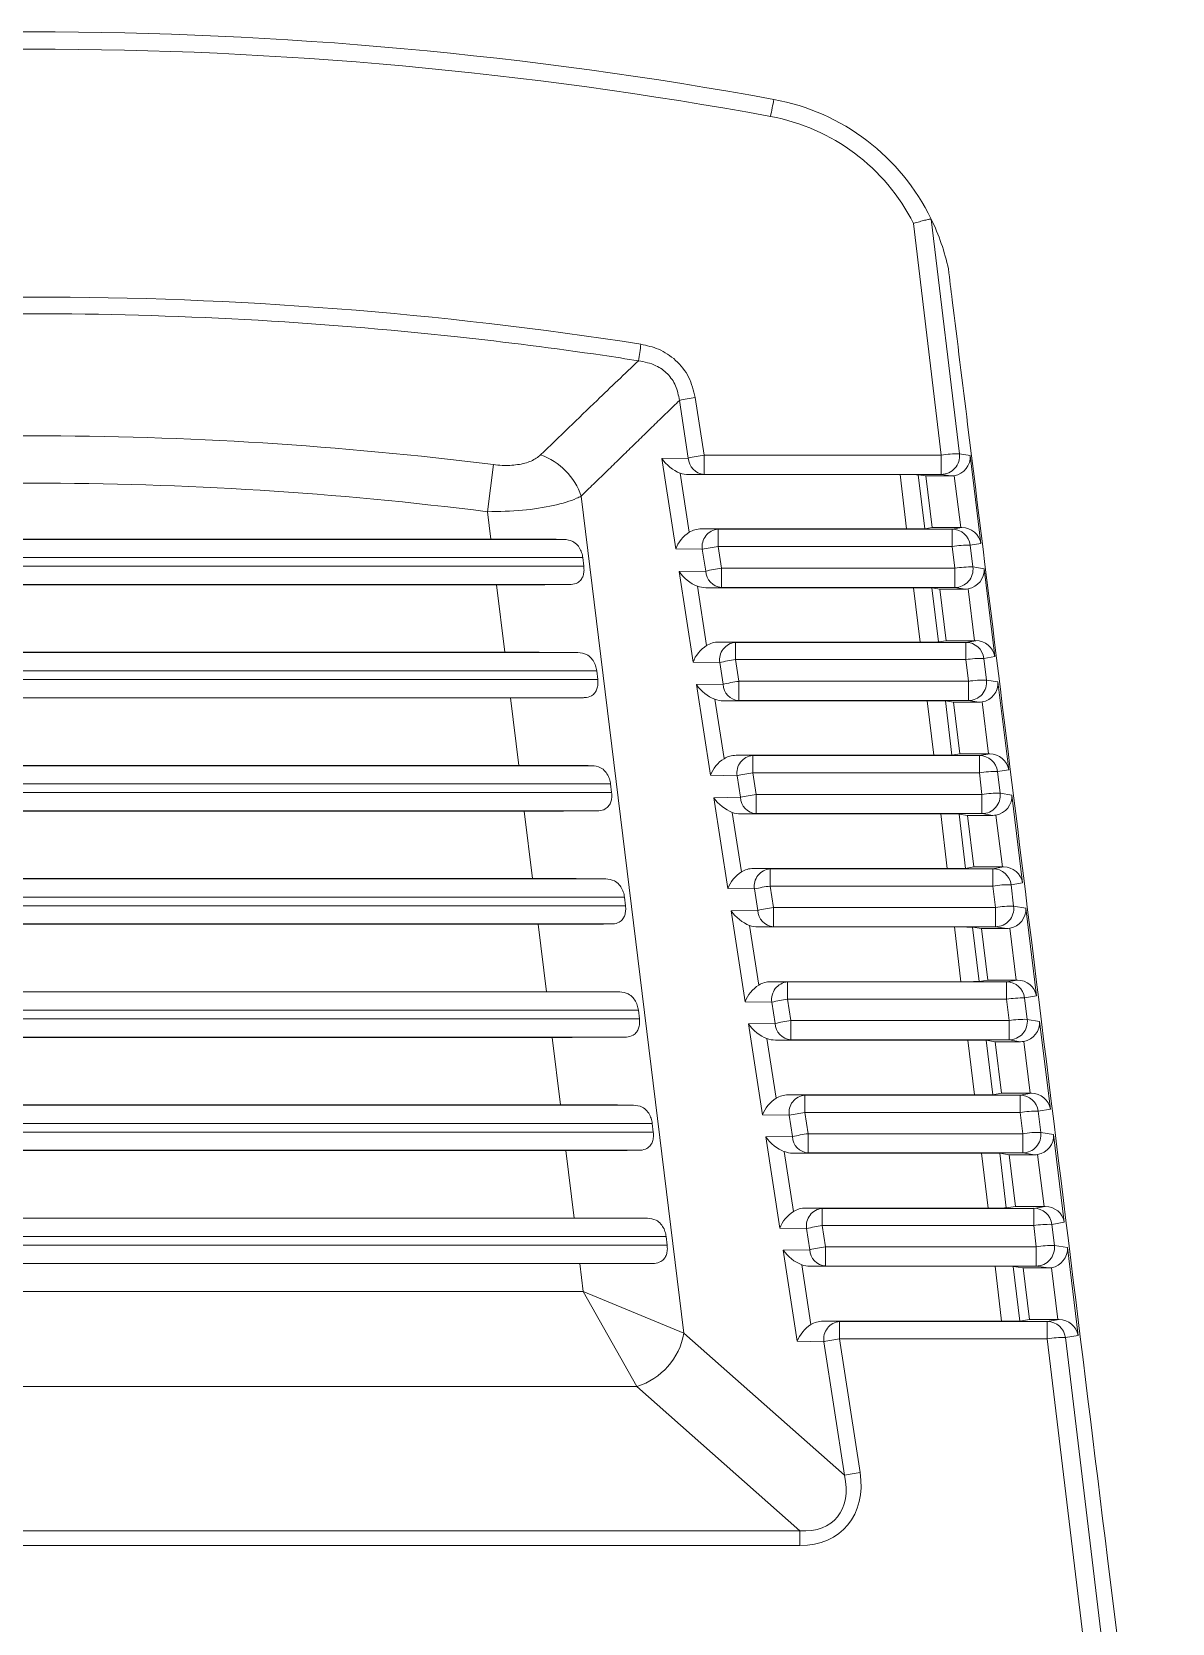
# Model space of a CAD drawing. Extents: x 12.1 to 108.7, y 1 to 80.4.
# Drawn here: x 102.561 to 103.186, y 36.503 to 37.375 of the extents above; entities that cross this region are included whole.
import ezdxf

# ---------------------------------------------------------------- set-up
doc = ezdxf.new("R2010")
doc.units = 0
doc.header["$MEASUREMENT"] = 0
doc.linetypes.add('SLD-Solid', pattern=[0])
doc.layers.add('OBJECT', color=7, linetype='CONTINUOUS')

msp = doc.modelspace()

# ---------------------------------------------------------------- linework, layer by layer
at = {"layer": 'OBJECT', "linetype": 'SLD-Solid', "lineweight": 15}
for p, q in [((103.04411, 37.27017), (103.05935, 37.14318)), ((103.06926, 37.14387), (103.05382, 37.27255)), ((102.92931, 37.14318), (102.92446, 37.17478)), ((102.91586, 37.1732), (102.92071, 37.1416)), ((102.90618, 37.14138), (102.92071, 37.1416)), ((102.9138, 37.09179), (102.90618, 37.14138)), ((102.92931, 37.14318), (103.05935, 37.14318)), ((102.92931, 37.13265), (102.92931, 37.14318)), ((103.05935, 37.13265), (103.05935, 37.14318)), ((103.06926, 37.14387), (103.07521, 37.14291)), ((103.07521, 37.14291), (103.08111, 37.09483)), ((102.81393, 37.13797), (102.81068, 37.11219)), ((102.91626, 37.13334), (102.92123, 37.10091)), ((102.92931, 37.13265), (102.92085, 37.13253)), ((103.03676, 37.13253), (102.92085, 37.13253)), ((103.05935, 37.13265), (102.92931, 37.13265)), ((103.04033, 37.10276), (103.03676, 37.13253)), ((103.05089, 37.13178), (103.04677, 37.13244)), ((103.04677, 37.13244), (103.05032, 37.10284)), ((103.05089, 37.13178), (103.06476, 37.13178)), ((103.05435, 37.10352), (103.05089, 37.13178)), ((103.06476, 37.13178), (103.05935, 37.13265)), ((103.06998, 37.10352), (103.06649, 37.13193)), ((102.91832, 36.66198), (102.86199, 37.12073)), ((102.81068, 37.11219), (102.81253, 37.09715)), ((102.26918, 37.09702), (102.85263, 37.09702)), ((102.81253, 37.09715), (102.30928, 37.09715)), ((102.92787, 37.10276), (102.93699, 37.10262)), ((102.92787, 37.10276), (103.04033, 37.10276)), ((102.93699, 37.10262), (102.93699, 37.09315)), ((102.93699, 37.10262), (103.06535, 37.10262)), ((103.05032, 37.10284), (103.05435, 37.10352)), ((103.06998, 37.10352), (103.05435, 37.10352)), ((103.06535, 37.10262), (103.07069, 37.10352)), ((103.06535, 37.09315), (103.06535, 37.10262)), ((103.06998, 37.10352), (103.07069, 37.10352)), ((102.86288, 37.08702), (102.25894, 37.08702)), ((102.86346, 37.08228), (102.86288, 37.08702)), ((102.92839, 37.09157), (102.9138, 37.09179)), ((102.93023, 37.07962), (102.92839, 37.09157)), ((102.93699, 37.09315), (102.93882, 37.08121)), ((103.06535, 37.09315), (102.93699, 37.09315)), ((103.06679, 37.08121), (103.06535, 37.09315)), ((103.08111, 37.09483), (103.07526, 37.09384)), ((103.07526, 37.09384), (103.0767, 37.0819)), ((102.25836, 37.08228), (102.86346, 37.08228)), ((102.9157, 37.07941), (102.93023, 37.07962)), ((102.92332, 37.02976), (102.9157, 37.07941)), ((102.93882, 37.08121), (102.93882, 37.07068)), ((102.93882, 37.08121), (103.06679, 37.08121)), ((103.06679, 37.07068), (103.06679, 37.08121)), ((103.0767, 37.0819), (103.08282, 37.08091)), ((103.08282, 37.08091), (103.08872, 37.03283)), ((102.85567, 37.07228), (102.26614, 37.07228)), ((102.30621, 37.07215), (102.8156, 37.07215)), ((102.8156, 37.07215), (102.82014, 37.03515)), ((102.92577, 37.07137), (102.93076, 37.03888)), ((102.93882, 37.07068), (102.93036, 37.07055)), ((103.0442, 37.07055), (102.93036, 37.07055)), ((103.06679, 37.07068), (102.93882, 37.07068)), ((103.04778, 37.04073), (103.0442, 37.07055)), ((103.0585, 37.06978), (103.0542, 37.07047)), ((103.0542, 37.07047), (103.05776, 37.04082)), ((103.0585, 37.06978), (103.07237, 37.06978)), ((103.06197, 37.04152), (103.0585, 37.06978)), ((103.07237, 37.06978), (103.06679, 37.07068)), ((103.07759, 37.04152), (103.07411, 37.06993)), ((102.26157, 37.03502), (102.86024, 37.03502)), ((102.82014, 37.03515), (102.30167, 37.03515)), ((102.93739, 37.04073), (102.94651, 37.0406)), ((102.93739, 37.04073), (103.04778, 37.04073)), ((102.94651, 37.0406), (102.94651, 37.03112)), ((102.94651, 37.0406), (103.0728, 37.0406)), ((103.05776, 37.04082), (103.06197, 37.04152)), ((103.07759, 37.04152), (103.06197, 37.04152)), ((103.0728, 37.0406), (103.0783, 37.04152)), ((103.0728, 37.03112), (103.0728, 37.0406)), ((103.07759, 37.04152), (103.0783, 37.04152)), ((102.93791, 37.02954), (102.92332, 37.02976)), ((102.93974, 37.01765), (102.93791, 37.02954)), ((102.94651, 37.03112), (102.94833, 37.01924)), ((103.0728, 37.03112), (102.94651, 37.03112)), ((103.07422, 37.01924), (103.0728, 37.03112)), ((103.08872, 37.03283), (103.08271, 37.03181)), ((103.08271, 37.03181), (103.08413, 37.01993)), ((102.25074, 37.02028), (102.87107, 37.02028)), ((102.87049, 37.02502), (102.25133, 37.02502)), ((102.87107, 37.02028), (102.87049, 37.02502)), ((102.92521, 37.01744), (102.93974, 37.01765)), ((102.93284, 36.96773), (102.92521, 37.01744)), ((102.94833, 37.01924), (102.94833, 37.00871)), ((102.94833, 37.01924), (103.07422, 37.01924)), ((103.07422, 37.00871), (103.07422, 37.01924)), ((103.08413, 37.01993), (103.09043, 37.01891)), ((103.09043, 37.01891), (103.09634, 36.97083)), ((102.86328, 37.01028), (102.25853, 37.01028)), ((102.2986, 37.01015), (102.82321, 37.01015)), ((102.82321, 37.01015), (102.82776, 36.97315)), ((102.93528, 37.0094), (102.94028, 36.97686)), ((102.94833, 37.00871), (102.93987, 37.00858)), ((103.05163, 37.00858), (102.93987, 37.00858)), ((103.07422, 37.00871), (102.94833, 37.00871)), ((103.05522, 36.9787), (103.05163, 37.00858)), ((103.07999, 37.00778), (103.07422, 37.00871)), ((103.06611, 37.00778), (103.06164, 37.0085)), ((103.06164, 37.0085), (103.0652, 36.97879)), ((103.06611, 37.00778), (103.07999, 37.00778)), ((103.06958, 36.97952), (103.06611, 37.00778)), ((103.08521, 36.97952), (103.08172, 37.00793)), ((102.94691, 36.9787), (102.95603, 36.97857)), ((102.94691, 36.9787), (103.05522, 36.9787)), ((102.95603, 36.97857), (102.95603, 36.9691)), ((102.95603, 36.97857), (103.08024, 36.97857)), ((103.0652, 36.97879), (103.06958, 36.97952)), ((103.08521, 36.97952), (103.06958, 36.97952)), ((103.08024, 36.97857), (103.08591, 36.97952)), ((103.08024, 36.9691), (103.08024, 36.97857)), ((103.08521, 36.97952), (103.08591, 36.97952)), ((102.25396, 36.97302), (102.86786, 36.97302)), ((102.82776, 36.97315), (102.29406, 36.97315)), ((102.94743, 36.96751), (102.93284, 36.96773)), ((102.94925, 36.95568), (102.94743, 36.96751)), ((102.95603, 36.9691), (102.95785, 36.95726)), ((103.08024, 36.9691), (102.95603, 36.9691)), ((103.08166, 36.95726), (103.08024, 36.9691)), ((103.09634, 36.97083), (103.09015, 36.96979)), ((103.09015, 36.96979), (103.09157, 36.95795)), ((102.24313, 36.95828), (102.87868, 36.95828)), ((102.8781, 36.96302), (102.24371, 36.96302)), ((102.87868, 36.95828), (102.8781, 36.96302)), ((102.95785, 36.95726), (102.95785, 36.94674)), ((102.95785, 36.95726), (103.08166, 36.95726)), ((103.08166, 36.94674), (103.08166, 36.95726)), ((103.09157, 36.95795), (103.09804, 36.95691)), ((103.09804, 36.95691), (103.10395, 36.90883)), ((102.87089, 36.94828), (102.25092, 36.94828)), ((102.29099, 36.94815), (102.83083, 36.94815)), ((102.83083, 36.94815), (102.83537, 36.91115)), ((102.93472, 36.95546), (102.94925, 36.95568)), ((102.94236, 36.9057), (102.93472, 36.95546)), ((102.94479, 36.94742), (102.9498, 36.91483)), ((102.95785, 36.94674), (102.94938, 36.94661)), ((103.05907, 36.94661), (102.94938, 36.94661)), ((103.08166, 36.94674), (102.95785, 36.94674)), ((103.06266, 36.91668), (103.05907, 36.94661)), ((103.07372, 36.94578), (103.06908, 36.94653)), ((103.06908, 36.94653), (103.07265, 36.91676)), ((103.07372, 36.94578), (103.0876, 36.94578)), ((103.07719, 36.91752), (103.07372, 36.94578)), ((103.0876, 36.94578), (103.08166, 36.94674)), ((103.09282, 36.91752), (103.08933, 36.94593)), ((102.95643, 36.91668), (102.96555, 36.91654)), ((102.95643, 36.91668), (103.06266, 36.91668)), ((102.96555, 36.91654), (102.96555, 36.90707)), ((102.96555, 36.91654), (103.08768, 36.91654)), ((103.07265, 36.91676), (103.07719, 36.91752)), ((103.09282, 36.91752), (103.07719, 36.91752)), ((103.08768, 36.91654), (103.09352, 36.91752)), ((103.08768, 36.90707), (103.08768, 36.91654)), ((103.09282, 36.91752), (103.09352, 36.91752)), ((102.24634, 36.91102), (102.87547, 36.91102)), ((102.83537, 36.91115), (102.28644, 36.91115)), ((102.95696, 36.90548), (102.94236, 36.9057)), ((102.95876, 36.89371), (102.95696, 36.90548)), ((102.96555, 36.90707), (102.96736, 36.89529)), ((103.08768, 36.90707), (102.96555, 36.90707)), ((103.08909, 36.89529), (103.08768, 36.90707)), ((103.10395, 36.90883), (103.09759, 36.90776)), ((103.09759, 36.90776), (103.09901, 36.89598)), ((102.23552, 36.89628), (102.8863, 36.89628)), ((102.88571, 36.90102), (102.2361, 36.90102)), ((102.8863, 36.89628), (102.88571, 36.90102)), ((102.96736, 36.89529), (102.96736, 36.88477)), ((102.96736, 36.89529), (103.08909, 36.89529)), ((103.08909, 36.88477), (103.08909, 36.89529)), ((103.09901, 36.89598), (103.10566, 36.89491)), ((102.94423, 36.89349), (102.95876, 36.89371)), ((102.95188, 36.84367), (102.94423, 36.89349)), ((103.10566, 36.89491), (103.11156, 36.84683)), ((102.87851, 36.88628), (102.24331, 36.88628)), ((102.28337, 36.88615), (102.83844, 36.88615)), ((102.83844, 36.88615), (102.84298, 36.84915)), ((102.95431, 36.88545), (102.95932, 36.8528)), ((102.96736, 36.88477), (102.9589, 36.88464)), ((103.06651, 36.88464), (102.9589, 36.88464)), ((103.08909, 36.88477), (102.96736, 36.88477)), ((103.07011, 36.85465), (103.06651, 36.88464)), ((103.08134, 36.88378), (103.07651, 36.88456)), ((103.07651, 36.88456), (103.08009, 36.85473)), ((103.08134, 36.88378), (103.09521, 36.88378)), ((103.0848, 36.85552), (103.08134, 36.88378)), ((103.09521, 36.88378), (103.08909, 36.88477)), ((103.10043, 36.85552), (103.09694, 36.88393)), ((102.96596, 36.85465), (102.97507, 36.85451)), ((102.96596, 36.85465), (103.07011, 36.85465)), ((102.97507, 36.85451), (102.97507, 36.84504)), ((102.97507, 36.85451), (103.09513, 36.85451)), ((103.08009, 36.85473), (103.0848, 36.85552)), ((103.10043, 36.85552), (103.0848, 36.85552)), ((103.09513, 36.85451), (103.10114, 36.85552)), ((103.09513, 36.84504), (103.09513, 36.85451)), ((103.10043, 36.85552), (103.10114, 36.85552)), ((102.23873, 36.84902), (102.88308, 36.84902)), ((102.84298, 36.84915), (102.27883, 36.84915)), ((102.96648, 36.84346), (102.95188, 36.84367)), ((102.96828, 36.83174), (102.96648, 36.84346)), ((102.97507, 36.84504), (102.97687, 36.83332)), ((103.09513, 36.84504), (102.97507, 36.84504)), ((103.09653, 36.83332), (103.09513, 36.84504)), ((103.11156, 36.84683), (103.10504, 36.84573)), ((103.10504, 36.84573), (103.10644, 36.83401)), ((102.22791, 36.83428), (102.89391, 36.83428)), ((102.89333, 36.83902), (102.22849, 36.83902)), ((102.89391, 36.83428), (102.89333, 36.83902)), ((102.95375, 36.83152), (102.96828, 36.83174)), ((102.9614, 36.78165), (102.95375, 36.83152)), ((102.97687, 36.83332), (102.97687, 36.8228)), ((102.97687, 36.83332), (103.09653, 36.83332)), ((103.09653, 36.8228), (103.09653, 36.83332)), ((103.10644, 36.83401), (103.11327, 36.83291)), ((103.11327, 36.83291), (103.11917, 36.78483)), ((102.88612, 36.82428), (102.23569, 36.82428)), ((102.27576, 36.82415), (102.84605, 36.82415)), ((102.84605, 36.82415), (102.85059, 36.78715)), ((102.96382, 36.82348), (102.96884, 36.79077)), ((102.97687, 36.8228), (102.96841, 36.82267)), ((103.07394, 36.82267), (102.96841, 36.82267)), ((103.09653, 36.8228), (102.97687, 36.8228)), ((103.07755, 36.79262), (103.07394, 36.82267)), ((103.08895, 36.82178), (103.08395, 36.82259)), ((103.08395, 36.82259), (103.08753, 36.7927)), ((103.08895, 36.82178), (103.10282, 36.82178)), ((103.09242, 36.79352), (103.08895, 36.82178)), ((103.10282, 36.82178), (103.09653, 36.8228)), ((103.10804, 36.79352), (103.10456, 36.82193)), ((102.97548, 36.79262), (102.98459, 36.79248)), ((102.97548, 36.79262), (103.07755, 36.79262)), ((102.98459, 36.79248), (102.98459, 36.78301)), ((102.98459, 36.79248), (103.10257, 36.79248)), ((103.08753, 36.7927), (103.09242, 36.79352)), ((103.10804, 36.79352), (103.09242, 36.79352)), ((103.10257, 36.79248), (103.10875, 36.79352)), ((103.10257, 36.78301), (103.10257, 36.79248)), ((103.10804, 36.79352), (103.10875, 36.79352)), ((102.23112, 36.78702), (102.89069, 36.78702)), ((102.85059, 36.78715), (102.27122, 36.78715)), ((102.98459, 36.78301), (102.98638, 36.77135)), ((103.10257, 36.78301), (102.98459, 36.78301)), ((103.10397, 36.77135), (103.10257, 36.78301)), ((103.11917, 36.78483), (103.11248, 36.7837)), ((103.11248, 36.7837), (103.11388, 36.77204)), ((102.90094, 36.77702), (102.22087, 36.77702)), ((102.90152, 36.77228), (102.90094, 36.77702)), ((102.976, 36.78143), (102.9614, 36.78165)), ((102.97779, 36.76977), (102.976, 36.78143)), ((102.22029, 36.77228), (102.90152, 36.77228)), ((102.96326, 36.76955), (102.97779, 36.76977)), ((102.97092, 36.71962), (102.96326, 36.76955)), ((102.98638, 36.77135), (102.98638, 36.76082)), ((102.98638, 36.77135), (103.10397, 36.77135)), ((103.10397, 36.76082), (103.10397, 36.77135)), ((103.11388, 36.77204), (103.12088, 36.77091)), ((103.12088, 36.77091), (103.12679, 36.72283)), ((102.89373, 36.76228), (102.22808, 36.76228)), ((102.26815, 36.76215), (102.85366, 36.76215)), ((102.85366, 36.76215), (102.85821, 36.72515)), ((102.97333, 36.76151), (102.97836, 36.72874)), ((102.98638, 36.76082), (102.97792, 36.7607)), ((103.08138, 36.7607), (102.97792, 36.7607)), ((103.10397, 36.76082), (102.98638, 36.76082)), ((103.08499, 36.73059), (103.08138, 36.7607)), ((103.09656, 36.75978), (103.09138, 36.76061)), ((103.09138, 36.76061), (103.09498, 36.73067)), ((103.09656, 36.75978), (103.11044, 36.75978)), ((103.10003, 36.73152), (103.09656, 36.75978)), ((103.11044, 36.75978), (103.10397, 36.76082)), ((103.11566, 36.73152), (103.11217, 36.75993)), ((102.985, 36.73059), (102.99412, 36.73045)), ((102.985, 36.73059), (103.08499, 36.73059)), ((102.99412, 36.73045), (102.99412, 36.72098)), ((102.99412, 36.73045), (103.11001, 36.73045)), ((103.09498, 36.73067), (103.10003, 36.73152)), ((103.11566, 36.73152), (103.10003, 36.73152)), ((103.11001, 36.73045), (103.11636, 36.73152)), ((103.11001, 36.72098), (103.11001, 36.73045)), ((103.11566, 36.73152), (103.11636, 36.73152)), ((102.22351, 36.72502), (102.89831, 36.72502)), ((102.85821, 36.72515), (102.26361, 36.72515)), ((102.99412, 36.72098), (102.9959, 36.70938)), ((103.11001, 36.72098), (102.99412, 36.72098)), ((103.1114, 36.70938), (103.11001, 36.72098)), ((103.12679, 36.72283), (103.11992, 36.72167)), ((103.11992, 36.72167), (103.12132, 36.71007)), ((102.90855, 36.71502), (102.21326, 36.71502)), ((102.90913, 36.71028), (102.90855, 36.71502)), ((102.98552, 36.7194), (102.97092, 36.71962)), ((102.9873, 36.7078), (102.98552, 36.7194)), ((102.21268, 36.71028), (102.90913, 36.71028)), ((102.97277, 36.70758), (102.9873, 36.7078)), ((102.98044, 36.65759), (102.97277, 36.70758)), ((102.9959, 36.70938), (102.9959, 36.69885)), ((102.9959, 36.70938), (103.1114, 36.70938)), ((103.1114, 36.69885), (103.1114, 36.70938)), ((103.12132, 36.71007), (103.1285, 36.70891)), ((103.1285, 36.70891), (103.1344, 36.66083)), ((102.90134, 36.70028), (102.22047, 36.70028)), ((102.26054, 36.70015), (102.86128, 36.70015)), ((102.86128, 36.70015), (102.86316, 36.68479)), ((102.98284, 36.69954), (102.98788, 36.66671)), ((102.9959, 36.69885), (102.98743, 36.69872)), ((103.08882, 36.69872), (102.98743, 36.69872)), ((103.1114, 36.69885), (102.9959, 36.69885)), ((103.09244, 36.66856), (103.08882, 36.69872)), ((103.10417, 36.69778), (103.09882, 36.69864)), ((103.09882, 36.69864), (103.10242, 36.66864)), ((103.10417, 36.69778), (103.11805, 36.69778)), ((103.10764, 36.66952), (103.10417, 36.69778)), ((103.11805, 36.69778), (103.1114, 36.69885)), ((103.12327, 36.66952), (103.11978, 36.69793)), ((102.25865, 36.68479), (102.86316, 36.68479)), ((102.91832, 36.66198), (102.86316, 36.68479)), ((102.86316, 36.68479), (102.89253, 36.63283)), ((102.99452, 36.66856), (103.00364, 36.66842)), ((102.99452, 36.66856), (103.09244, 36.66856)), ((103.10242, 36.66864), (103.10764, 36.66952)), ((103.12327, 36.66952), (103.10764, 36.66952)), ((103.11745, 36.66842), (103.12397, 36.66952)), ((103.12327, 36.66952), (103.12397, 36.66952)), ((103.00628, 36.58415), (102.91832, 36.66198)), ((103.00364, 36.65895), (103.00364, 36.66842)), ((103.00364, 36.66842), (103.11745, 36.66842)), ((103.11745, 36.65895), (103.11745, 36.66842)), ((103.1344, 36.66083), (103.12737, 36.65964)), ((102.99504, 36.65737), (102.98044, 36.65759)), ((102.99504, 36.65737), (103.00628, 36.58415)), ((103.01488, 36.58574), (103.00364, 36.65895)), ((103.11745, 36.65895), (103.00364, 36.65895)), ((103.11745, 36.65895), (103.16651, 36.25015)), ((103.17639, 36.2511), (103.12737, 36.65964)), ((102.89253, 36.63283), (102.22928, 36.63283)), ((102.89253, 36.63283), (102.98187, 36.55378)), ((102.13994, 36.55378), (102.98187, 36.55378)), ((102.98187, 36.54565), (102.98187, 36.55378)), ((102.98187, 36.54565), (102.13994, 36.54565)), ((103.15047, 36.53879), (103.1859, 36.25023))]:
    msp.add_line(p, q, dxfattribs=at)
for centre, radius, start, end in [((102.56091, 35.12515), 2.25, 79.58626, 100.41374), ((102.56091, 35.12568), 2.24, 79.58626, 100.41374), ((103.20605, 37.28696), 0.24386, 167.89635, 170.12429), ((102.94592, 37.22007), 0.12, 25.92184, 79.58626), ((102.94592, 37.22059), 0.11, 26.78627, 79.58626), ((102.94592, 37.22007), 0.12, 12.10705, 25.92184), ((103.63344, 37.08758), 0.74779, 171.04415, 171.74763), ((102.9407, 37.06245), 0.1135, 98.22632, 102.63949), ((102.56091, 35.12515), 2.02866, 82.8353, 97.1647), ((102.82784, 37.10933), 0.036, 18.4601, 70.67306), ((102.94555, 37.03085), 0.1135, 98.22632, 102.63949), ((102.92999, 37.14191), 0.00928, 181.91625, 265.80725), ((103.06802, 37.09017), 0.05372, 88.67402, 99.28719), ((103.05934, 37.14265), 0.01, 270.0777, 6.98989), ((102.56091, 35.12515), 2.00268, 82.8353, 97.1647), ((102.93788, 37.09306), 0.0096, 95.31376, 188.95346), ((103.06534, 37.09263), 0.01, 6.97559, 89.93806), ((102.95323, 36.98082), 0.1135, 98.22632, 102.63949), ((103.07402, 37.04014), 0.05372, 88.67402, 99.28719), ((102.95506, 36.96887), 0.1135, 98.22632, 102.63949), ((102.9395, 37.07994), 0.00928, 181.91625, 265.80725), ((103.07545, 37.0282), 0.05372, 88.67402, 99.28719), ((103.06677, 37.08068), 0.01, 270.0777, 6.98989), ((102.9474, 37.03104), 0.0096, 95.31376, 188.95346), ((103.07278, 37.0306), 0.01, 6.97559, 89.93806), ((102.96275, 36.91879), 0.1135, 98.22632, 102.63949), ((103.08146, 36.97811), 0.05372, 88.67402, 99.28719), ((102.96457, 36.9069), 0.1135, 98.22632, 102.63949), ((102.94901, 37.01796), 0.00928, 181.91625, 265.80725), ((103.08289, 36.96622), 0.05372, 88.67402, 99.28719), ((103.07421, 37.01871), 0.01, 270.0777, 6.98989), ((102.95692, 36.96901), 0.0096, 95.31376, 188.95346), ((103.08023, 36.96857), 0.01, 6.97559, 89.93806), ((102.97227, 36.85676), 0.1135, 98.22632, 102.63949), ((103.08891, 36.91608), 0.05372, 88.67402, 99.28719), ((102.97409, 36.84493), 0.1135, 98.22632, 102.63949), ((103.09033, 36.90425), 0.05372, 88.67402, 99.28719), ((103.08164, 36.95674), 0.01, 270.0777, 6.98989), ((102.95852, 36.95599), 0.00928, 181.91625, 265.80725), ((102.96644, 36.90698), 0.0096, 95.31376, 188.95346), ((103.08767, 36.90654), 0.01, 6.97559, 89.93806), ((102.98179, 36.79473), 0.1135, 98.22632, 102.63949), ((103.09635, 36.85406), 0.05372, 88.67402, 99.28719), ((102.9836, 36.78296), 0.1135, 98.22632, 102.63949), ((103.09776, 36.84228), 0.05372, 88.67402, 99.28719), ((103.08908, 36.89477), 0.01, 270.0777, 6.98989), ((102.96804, 36.89402), 0.00928, 181.91625, 265.80725), ((102.97596, 36.84495), 0.0096, 95.31376, 188.95346), ((103.09511, 36.84451), 0.01, 6.97559, 89.93806), ((102.99131, 36.7327), 0.1135, 98.22632, 102.63949), ((103.10379, 36.79203), 0.05372, 88.67402, 99.28719), ((102.99311, 36.72099), 0.1135, 98.22632, 102.63949), ((102.97755, 36.83205), 0.00928, 181.91625, 265.80725), ((103.1052, 36.78031), 0.05372, 88.67402, 99.28719), ((103.09652, 36.83279), 0.01, 270.0777, 6.98989), ((102.98548, 36.78292), 0.0096, 95.31376, 188.95346), ((103.10256, 36.78249), 0.01, 6.97559, 89.93806), ((103.00083, 36.67068), 0.1135, 98.22632, 102.63949), ((103.11124, 36.73), 0.05372, 88.67402, 99.28719), ((103.00262, 36.65902), 0.1135, 98.22632, 102.63949), ((102.98706, 36.77008), 0.00928, 181.91625, 265.80725), ((103.11264, 36.71834), 0.05372, 88.67402, 99.28719), ((103.10395, 36.77082), 0.01, 270.0777, 6.98989), ((102.995, 36.72089), 0.0096, 95.31376, 188.95346), ((103.11, 36.72046), 0.01, 6.97559, 89.93806), ((103.01036, 36.60865), 0.1135, 98.22632, 102.63949), ((103.11868, 36.66797), 0.05372, 88.67402, 99.28719), ((103.01214, 36.59705), 0.1135, 98.22632, 102.63949), ((102.99657, 36.70811), 0.00928, 181.91625, 265.80725), ((103.12007, 36.65637), 0.05372, 88.67402, 99.28719), ((103.11139, 36.70885), 0.01, 270.0777, 6.98989), ((102.88147, 36.6686), 0.03744, 287.18401, 349.81599), ((103.00453, 36.65886), 0.0096, 95.31376, 188.95346), ((103.11744, 36.65843), 0.01, 6.97559, 89.93806), ((103.01988, 36.54662), 0.1135, 98.22632, 102.63949), ((103.12612, 36.60594), 0.05372, 88.67402, 99.28719), ((103.03112, 36.4734), 0.1135, 98.22632, 102.63949)]:
    msp.add_arc(centre, radius, start, end, dxfattribs=at)
for centre, major_axis, ratio, start_param, end_param in [((102.56091, 35.05951), (0, 2.17033), 0.999535, 6.128671, 6.4377), ((102.91478, 37.14243), (0.00979, -0.00828), 0.557988, 4.235556, 5.289967), ((103.06529, 37.14169), (0.00734, 0.00707), 0.946913, 4.094356, 5.612792), ((102.92059, 37.14252), (0.01154, -0.00087), 0.862782, 4.392937, 4.799198), ((103.03671, 37.13244), (0.01007, 0), 0.008673, 0.053472, 1.565554), ((103.06476, 37.14178), (0.00989, -0.0016), 0.998514, 4.873219, 5.047119), ((102.8126, 37.09663), (0.06045, 0), 0.008662, 0.84693, 1.57186), ((102.92239, 37.09284), (0.00769, 0.00883), 0.591833, 1.09893, 2.153342), ((102.92823, 37.09276), (0.01153, -0.0012), 0.861198, 1.691488, 2.30922), ((103.04026, 37.10285), (0.01007, 0), 0.00868, 4.719713, 6.231796), ((103.0712, 37.09361), (0.00821, -0.00613), 0.948914, 0.789132, 2.237468), ((102.92429, 37.08046), (0.00979, -0.00828), 0.557988, 4.235556, 5.289967), ((103.07291, 37.07969), (0.00734, 0.00707), 0.946913, 4.094356, 5.612792), ((102.81554, 37.07267), (0.06045, 0), 0.008662, 4.713453, 5.438383), ((102.9301, 37.08055), (0.01154, -0.00087), 0.862782, 4.392937, 4.799198), ((103.04415, 37.07047), (0.01007, 0), 0.008673, 0.053472, 1.565554), ((103.07237, 37.07978), (0.00989, -0.0016), 0.998514, 4.873219, 5.047119), ((102.82021, 37.03463), (0.06045, 0), 0.008662, 0.84693, 1.57186), ((102.93191, 37.03082), (0.00769, 0.00883), 0.591833, 1.09893, 2.153342), ((102.93775, 37.03073), (0.01153, -0.0012), 0.861198, 1.691488, 2.30922), ((103.0477, 37.04082), (0.01007, 0), 0.00868, 4.719713, 6.231796), ((103.07881, 37.03161), (0.00821, -0.00613), 0.948914, 0.789132, 2.237468), ((102.9338, 37.01849), (0.00979, -0.00828), 0.557988, 4.235556, 5.289967), ((103.08052, 37.01769), (0.00734, 0.00707), 0.946913, 4.094356, 5.612792), ((102.82315, 37.01067), (0.06045, 0), 0.008662, 4.713453, 5.438383), ((102.93962, 37.01858), (0.01154, -0.00087), 0.862782, 4.392937, 4.799198), ((103.05158, 37.00849), (0.01007, 0), 0.008673, 0.053472, 1.565554), ((103.07998, 37.01778), (0.00989, -0.0016), 0.998514, 4.873219, 5.047119), ((102.94143, 36.96879), (0.00769, 0.00883), 0.591833, 1.09893, 2.153342), ((102.94727, 36.9687), (0.01153, -0.0012), 0.861198, 1.691488, 2.30922), ((103.05515, 36.97879), (0.01007, 0), 0.00868, 4.719713, 6.231796), ((103.08642, 36.96961), (0.00821, -0.00613), 0.948914, 0.789132, 2.237468), ((102.82782, 36.97263), (0.06045, 0), 0.008662, 0.84693, 1.57186), ((103.08813, 36.95569), (0.00734, 0.00707), 0.946913, 4.094356, 5.612792), ((102.83076, 36.94867), (0.06045, 0), 0.008662, 4.713453, 5.438383), ((102.94332, 36.95652), (0.00979, -0.00828), 0.557988, 4.235556, 5.289967), ((102.94913, 36.95661), (0.01154, -0.00087), 0.862782, 4.392937, 4.799198), ((103.05902, 36.94652), (0.01007, 0), 0.008673, 0.053472, 1.565554), ((103.08759, 36.95578), (0.00989, -0.0016), 0.998514, 4.873219, 5.047119), ((102.95096, 36.90676), (0.00769, 0.00883), 0.591833, 1.09893, 2.153342), ((102.95679, 36.90667), (0.01153, -0.0012), 0.861198, 1.691488, 2.30922), ((103.06259, 36.91676), (0.01007, 0), 0.00868, 4.719713, 6.231796), ((103.09404, 36.90761), (0.00821, -0.00613), 0.948914, 0.789132, 2.237468), ((102.83543, 36.91063), (0.06045, 0), 0.008662, 0.84693, 1.57186), ((102.95283, 36.89455), (0.00979, -0.00828), 0.557988, 4.235556, 5.289967), ((103.09575, 36.89369), (0.00734, 0.00707), 0.946913, 4.094356, 5.612792), ((102.83838, 36.88667), (0.06045, 0), 0.008662, 4.713453, 5.438383), ((102.95864, 36.89464), (0.01154, -0.00087), 0.862782, 4.392937, 4.799198), ((103.06645, 36.88455), (0.01007, 0), 0.008673, 0.053472, 1.565554), ((103.09521, 36.89378), (0.00989, -0.0016), 0.998514, 4.873219, 5.047119), ((102.96048, 36.84473), (0.00769, 0.00883), 0.591833, 1.09893, 2.153342), ((102.96631, 36.84464), (0.01153, -0.0012), 0.861198, 1.691488, 2.30922), ((103.07003, 36.85473), (0.01007, 0), 0.00868, 4.719713, 6.231796), ((103.10165, 36.84561), (0.00821, -0.00613), 0.948914, 0.789132, 2.237468), ((102.84305, 36.84863), (0.06045, 0), 0.008662, 0.84693, 1.57186), ((102.96234, 36.83258), (0.00979, -0.00828), 0.557988, 4.235556, 5.289967), ((103.10336, 36.83169), (0.00734, 0.00707), 0.946913, 4.094356, 5.612792), ((102.84599, 36.82467), (0.06045, 0), 0.008662, 4.713453, 5.438383), ((102.96815, 36.83266), (0.01154, -0.00087), 0.862782, 4.392937, 4.799198), ((103.07389, 36.82258), (0.01007, 0), 0.008673, 0.053472, 1.565554), ((103.10282, 36.83178), (0.00989, -0.0016), 0.998514, 4.873219, 5.047119), ((102.97, 36.7827), (0.00769, 0.00883), 0.591833, 1.09893, 2.153342), ((102.97584, 36.78261), (0.01153, -0.0012), 0.861198, 1.691488, 2.30922), ((103.07748, 36.79271), (0.01007, 0), 0.00868, 4.719713, 6.231796), ((103.10926, 36.78361), (0.00821, -0.00613), 0.948914, 0.789132, 2.237468), ((102.85066, 36.78663), (0.06045, 0), 0.008662, 0.84693, 1.57186), ((102.97185, 36.7706), (0.00979, -0.00828), 0.557988, 4.235556, 5.289967), ((103.11097, 36.76969), (0.00734, 0.00707), 0.946913, 4.094356, 5.612792), ((102.8536, 36.76267), (0.06045, 0), 0.008662, 4.713453, 5.438383), ((102.97767, 36.77069), (0.01154, -0.00087), 0.862782, 4.392937, 4.799198), ((103.08133, 36.76061), (0.01007, 0), 0.008673, 0.053472, 1.565554), ((103.11043, 36.76978), (0.00989, -0.0016), 0.998514, 4.873219, 5.047119), ((102.98536, 36.72058), (0.01153, -0.0012), 0.861198, 1.691488, 2.30922), ((103.08492, 36.73068), (0.01007, 0), 0.00868, 4.719713, 6.231796), ((103.11687, 36.72161), (0.00821, -0.00613), 0.948914, 0.789132, 2.237468), ((102.85827, 36.72463), (0.06045, 0), 0.008662, 0.84693, 1.57186), ((102.97952, 36.72067), (0.00769, 0.00883), 0.591833, 1.09893, 2.153342), ((102.98137, 36.70863), (0.00979, -0.00828), 0.557988, 4.235556, 5.289967), ((103.11858, 36.70769), (0.00734, 0.00707), 0.946913, 4.094356, 5.612792), ((102.86121, 36.70067), (0.06045, 0), 0.008662, 4.713453, 5.438383), ((102.98718, 36.70872), (0.01154, -0.00087), 0.862782, 4.392937, 4.799198), ((103.08876, 36.69864), (0.01007, 0), 0.008673, 0.053472, 1.565554), ((103.11804, 36.70778), (0.00989, -0.0016), 0.998514, 4.873219, 5.047119), ((102.99488, 36.65856), (0.01153, -0.0012), 0.861198, 1.691488, 2.30922), ((103.09236, 36.66865), (0.01007, 0), 0.00868, 4.719713, 6.231796), ((103.12449, 36.65961), (0.00821, -0.00613), 0.948914, 0.789132, 2.237468), ((102.98904, 36.65864), (0.00769, 0.00883), 0.591833, 1.09893, 2.153342), ((102.96718, 36.59329), (0.03951, -0.03792), 0.729911, 5.63306, 7.044586), ((102.96718, 36.59276), (0.03434, -0.03241), 0.634863, 5.627906, 7.039432)]:
    msp.add_ellipse(centre, major_axis=major_axis, ratio=ratio, start_param=start_param, end_param=end_param, dxfattribs=at)
for points, knots in [([(103.05382, 37.27255), (103.05365, 37.27256), (103.05331, 37.27258), (103.0515, 37.2722), (103.04895, 37.27156), (103.04639, 37.27084), (103.04475, 37.27036), (103.04418, 37.27019), (103.04411, 37.27017)], [0, 0, 0, 0, 0.219281, 0.438507, 0.659241, 0.882986, 0.98583, 1, 1, 1, 1]), ([(103.06325, 37.24523), (103.06395, 37.23955), (103.06747, 37.21112), (103.08224, 37.09172), (103.11067, 36.86195), (103.13617, 36.65487), (103.15047, 36.53879)], [0, 0, 0, 0, 0.024148, 0.120739, 0.507103, 1, 1, 1, 1]), ([(102.89339, 37.19491), (102.8868, 37.19592), (102.85385, 37.20095), (102.74349, 37.21494), (102.63213, 37.22104), (102.5209, 37.22049), (102.40964, 37.21778), (102.30578, 37.20467), (102.22842, 37.19491)], [0, 0, 0, 0, 0.029968, 0.149857, 0.5, 0.529967, 0.649857, 1, 1, 1, 1]), ([(102.92446, 37.17478), (102.92352, 37.17859), (102.92164, 37.18621), (102.91427, 37.19548), (102.90495, 37.20166), (102.89802, 37.20324), (102.89477, 37.20399)], [0, 0, 0, 0, 0.261879, 0.524407, 0.77642, 1, 1, 1, 1]), ([(102.89339, 37.19491), (102.88582, 37.18769), (102.86791, 37.1706), (102.85006, 37.15329), (102.83976, 37.1433)], [0, 0, 0, 0, 0.422663, 1, 1, 1, 1]), ([(102.89339, 37.19491), (102.8967, 37.19427), (102.90257, 37.19313), (102.90958, 37.18795), (102.91429, 37.18128), (102.91533, 37.17595), (102.91586, 37.1732)], [0, 0, 0, 0, 0.295336, 0.524717, 0.75446, 1, 1, 1, 1]), ([(102.83976, 37.1433), (102.83819, 37.1421), (102.83506, 37.1397), (102.82742, 37.13774), (102.82001, 37.13736), (102.81551, 37.13781), (102.81393, 37.13797)], [0, 0, 0, 0, 0.288932, 0.578767, 0.851943, 1, 1, 1, 1]), ([(102.81068, 37.11219), (102.81716, 37.11234), (102.83012, 37.11264), (102.84729, 37.11534), (102.85725, 37.11835), (102.86118, 37.12032), (102.86199, 37.12073)], [0, 0, 0, 0, 0.307398, 0.614924, 0.920647, 1, 1, 1, 1]), ([(102.85263, 37.09702), (102.85425, 37.09683), (102.85696, 37.09651), (102.85995, 37.09414), (102.86172, 37.09142), (102.86258, 37.08893), (102.86281, 37.08747), (102.86288, 37.08702)], [0, 0, 0, 0, 0.345936, 0.577481, 0.767317, 0.928004, 1, 1, 1, 1]), ([(102.86346, 37.08228), (102.86352, 37.08137), (102.86364, 37.07954), (102.8631, 37.07703), (102.86194, 37.07477), (102.85979, 37.07292), (102.85747, 37.07233), (102.85593, 37.07229), (102.85567, 37.07228)], [0, 0, 0, 0, 0.1503569, 0.3007051, 0.4522297, 0.6589771, 0.9428575, 1, 1, 1, 1]), ([(102.86024, 37.03502), (102.86187, 37.03483), (102.86457, 37.03451), (102.86756, 37.03214), (102.86933, 37.02942), (102.8702, 37.02693), (102.87042, 37.02547), (102.87049, 37.02502)], [0, 0, 0, 0, 0.345936, 0.577481, 0.767317, 0.928004, 1, 1, 1, 1]), ([(102.87107, 37.02028), (102.87113, 37.01937), (102.87125, 37.01754), (102.87071, 37.01503), (102.86956, 37.01277), (102.8674, 37.01092), (102.86508, 37.01033), (102.86354, 37.01029), (102.86328, 37.01028)], [0, 0, 0, 0, 0.150357, 0.300705, 0.45223, 0.658977, 0.942857, 1, 1, 1, 1]), ([(102.86786, 36.97302), (102.86948, 36.97283), (102.87219, 36.97251), (102.87517, 36.97014), (102.87694, 36.96742), (102.87781, 36.96493), (102.87803, 36.96347), (102.8781, 36.96302)], [0, 0, 0, 0, 0.3459358, 0.5774807, 0.767317, 0.928004, 1, 1, 1, 1]), ([(102.87868, 36.95828), (102.87874, 36.95737), (102.87886, 36.95554), (102.87832, 36.95303), (102.87717, 36.95077), (102.87501, 36.94892), (102.87269, 36.94833), (102.87115, 36.94829), (102.87089, 36.94828)], [0, 0, 0, 0, 0.150357, 0.300705, 0.45223, 0.658977, 0.942857, 1, 1, 1, 1]), ([(102.87547, 36.91102), (102.87709, 36.91083), (102.8798, 36.91051), (102.88279, 36.90814), (102.88456, 36.90542), (102.88542, 36.90293), (102.88564, 36.90147), (102.88571, 36.90102)], [0, 0, 0, 0, 0.345936, 0.577481, 0.767317, 0.928004, 1, 1, 1, 1]), ([(102.8863, 36.89628), (102.88636, 36.89537), (102.88648, 36.89354), (102.88594, 36.89103), (102.88478, 36.88877), (102.88262, 36.88692), (102.8803, 36.88633), (102.87876, 36.88629), (102.87851, 36.88628)], [0, 0, 0, 0, 0.150357, 0.300705, 0.45223, 0.658977, 0.942857, 1, 1, 1, 1]), ([(102.88308, 36.84902), (102.8847, 36.84883), (102.88741, 36.84851), (102.8904, 36.84614), (102.89217, 36.84342), (102.89303, 36.84093), (102.89326, 36.83947), (102.89333, 36.83902)], [0, 0, 0, 0, 0.345936, 0.577481, 0.767317, 0.928004, 1, 1, 1, 1]), ([(102.89391, 36.83428), (102.89397, 36.83337), (102.89409, 36.83154), (102.89355, 36.82903), (102.89239, 36.82677), (102.89024, 36.82492), (102.88792, 36.82433), (102.88638, 36.82429), (102.88612, 36.82428)], [0, 0, 0, 0, 0.150357, 0.300705, 0.45223, 0.658977, 0.942857, 1, 1, 1, 1]), ([(102.89069, 36.78702), (102.89232, 36.78683), (102.89502, 36.78651), (102.89801, 36.78414), (102.89978, 36.78142), (102.90065, 36.77893), (102.90087, 36.77747), (102.90094, 36.77702)], [0, 0, 0, 0, 0.345936, 0.577481, 0.767317, 0.928004, 1, 1, 1, 1]), ([(102.90152, 36.77228), (102.90158, 36.77137), (102.9017, 36.76954), (102.90116, 36.76703), (102.90001, 36.76477), (102.89785, 36.76292), (102.89553, 36.76233), (102.89399, 36.76229), (102.89373, 36.76228)], [0, 0, 0, 0, 0.150357, 0.300705, 0.45223, 0.658977, 0.942857, 1, 1, 1, 1]), ([(102.89831, 36.72502), (102.89993, 36.72483), (102.90264, 36.72451), (102.90563, 36.72214), (102.9074, 36.71942), (102.90826, 36.71693), (102.90848, 36.71547), (102.90855, 36.71502)], [0, 0, 0, 0, 0.345936, 0.577481, 0.767317, 0.928004, 1, 1, 1, 1]), ([(102.90913, 36.71028), (102.90919, 36.70937), (102.90931, 36.70754), (102.90877, 36.70503), (102.90762, 36.70277), (102.90546, 36.70092), (102.90314, 36.70033), (102.9016, 36.70029), (102.90134, 36.70028)], [0, 0, 0, 0, 0.150357, 0.300705, 0.45223, 0.658977, 0.942857, 1, 1, 1, 1])]:
    msp.add_open_spline(points, degree=3, knots=knots, dxfattribs=at)
for points in [[(103.05382, 37.27255), (103.05384, 37.27252)], [(102.86199, 37.12073), (102.91586, 37.1732)]]:
    msp.add_open_spline(points, degree=1, dxfattribs=at)

doc.saveas('drawing.dxf')
